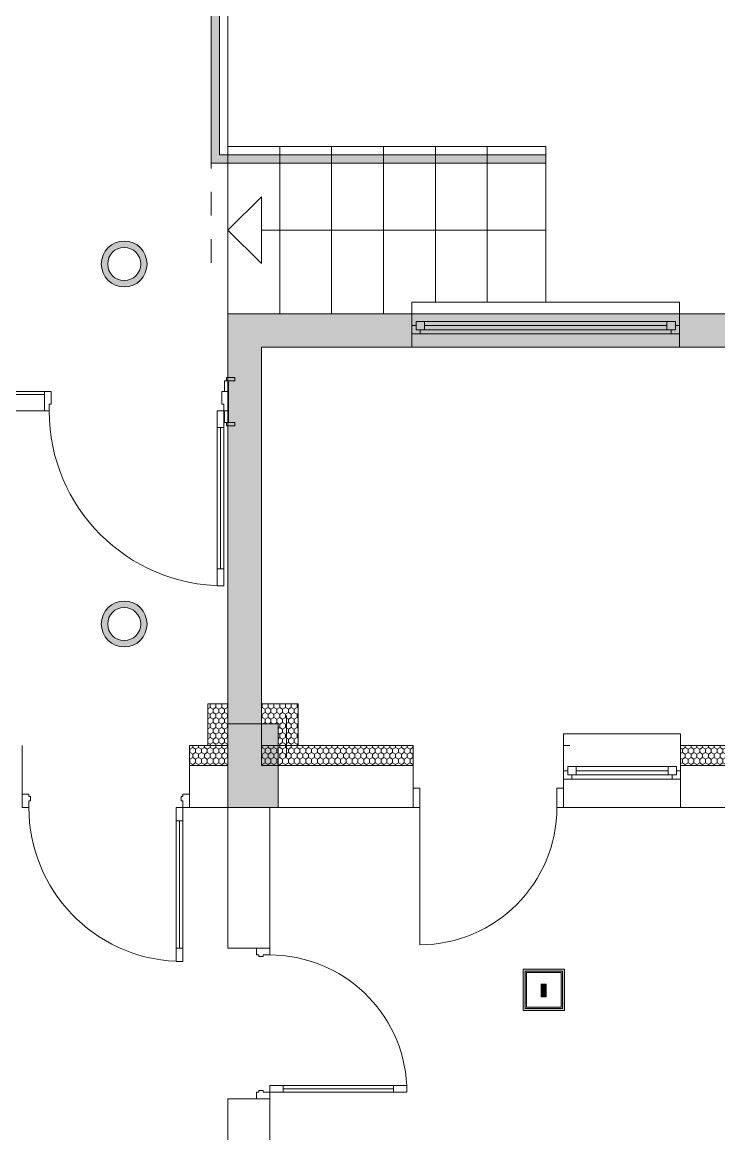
# Model space of a CAD drawing. Header units: millimetres. Extents: x 2791058 to 2855058, y -67651 to -26651.
# Drawn here: x 2824186 to 2828351, y -47022 to -40380 of the extents above; entities that cross this region are included whole.
import ezdxf

# ---------------------------------------------------------------- set-up
doc = ezdxf.new("R2010")
doc.units = ezdxf.units.MM
doc.header["$MEASUREMENT"] = 0
doc.linetypes.add('Dashed', pattern=[282.222223, 141.111112, -141.111112])
for name, color, linetype, lineweight in [('00E-Ndriqimi elektrike_Pen_No__6', 5, 'Continuous', 0), ('00E-Ndriqimi elektrike_Pen_No__60', 230, 'Continuous', 0), ('0_muret e jashtme_Pen_No__19', 255, 'Continuous', 0), ('Exterior walls_Pen_No__1', 7, 'Continuous', 0), ('Exterior walls_Pen_No__19', 255, 'Continuous', 0), ('Structural - Bearing_Pen_No__19', 255, 'Continuous', 0), ('Structural - Bearing_Pen_No__6', 5, 'Continuous', 0)]:
    doc.layers.add(name, color=color, linetype=linetype, lineweight=lineweight)
doc.layers.add('0_muret e jashtme', color=7, linetype='Continuous')
doc.layers.add('Shell - Roof', color=7, linetype='Continuous')
for name, color, linetype, lineweight, true_color in [('0_muret e jashtme_Pen_No__82', 7, 'Continuous', 0, 0xaaaaaa), ('ARCHICAD Doors_Pen_No__82', 7, 'Continuous', 0, 0xaaaaaa), ('ARCHICAD Windows_Pen_No__82', 7, 'Continuous', 0, 0xaaaaaa), ('Shell - Roof_Pen_No__82', 7, 'Continuous', 0, 0xaaaaaa), ('Structural - Bearing_Pen_No__82', 7, 'Continuous', 0, 0xaaaaaa)]:
    doc.layers.add(name, color=color, linetype=linetype, lineweight=lineweight, true_color=true_color)
pattern_1 = [(90, (2247653.822, -76424.967), (-34.6410162, 0), [20, -40]), (90, (2247636.502, -76394.967), (-34.6410162, 0), [20, -40]), (150, (2247653.822, -76404.967), (17.320508, 30), [20, -40]), (150, (2247619.18, -76404.967), (17.320508, 30), [20, -40]), (210, (2247653.822, -76424.967), (-17.320508, 30), [20, -40]), (210, (2247619.18, -76424.967), (-17.320508, 30), [20, -40])]

# ---------------------------------------------------------------- blocks, each defined once
blk = doc.blocks.new('Window 22_3')
at = {"layer": 'ARCHICAD Windows_Pen_No__82', "color": 253, "linetype": 'Continuous', "lineweight": 0, "true_color": 0xaaaaaa}
for p, q in [((-350, 150), (-350, 220)), ((-350, 220), (350, 220)), ((350, 220), (350, 150)), ((-350, 150), (-350, 30)), ((350, 150), (350, 30)), ((-350, 30), (-350, 0)), ((-350, 0), (-325, 0)), ((-350, 0), (-350, -50)), ((-350, 0), (-350, -50)), ((-325, 25), (-275, 25)), ((-325, -25), (-325, 25)), ((-325, 0), (-325, -25)), ((-275, 25), (275, 25)), ((-275, 25), (-275, -25)), ((-275, 25), (275, 25)), ((-275, 0), (275, 0)), ((275, -25), (275, 25)), ((275, 25), (325, 25)), ((325, 25), (325, -25)), ((325, -25), (325, 0)), ((325, 0), (350, 0)), ((350, 30), (350, 0)), ((350, 0), (350, -50)), ((350, 0), (350, -50)), ((-300, -50), (-350, -50)), ((-350, -50), (-350, -220)), ((-325, -25), (-300, -25)), ((-275, -25), (-325, -25)), ((-300, -25), (-300, -50)), ((300, -50), (-300, -50)), ((275, -25), (-275, -25)), ((325, -25), (275, -25)), ((300, -50), (300, -25)), ((300, -25), (325, -25)), ((350, -50), (300, -50)), ((350, -50), (350, -220)), ((-350, -220), (350, -220))]:
    blk.add_line(p, q, dxfattribs=at)
blk = doc.blocks.new('Door 22')
at = {"layer": 'ARCHICAD Doors_Pen_No__82', "color": 253, "linetype": 'Continuous', "lineweight": 0, "true_color": 0xaaaaaa}
for p, q in [((410, 0), (410, 820)), ((-450, 0), (-487, 0)), ((-450, 0), (-487, 0)), ((-410, 0), (-450, 0)), ((-450, 0), (-450, -115)), ((-450, 0), (-450, -115)), ((-450, 0), (-450, -115)), ((-410, -115), (-410, 0)), ((450, 0), (410, 0)), ((410, 0), (410, -115)), ((450, -115), (450, 0)), ((450, 0), (450, -115)), ((450, 0), (450, -115)), ((450, 0), (487, 0)), ((450, 0), (487, 0)), ((-450, -115), (-410, -115)), ((-450, -115), (-450, -250)), ((-450, -115), (-450, -250)), ((410, -115), (450, -115)), ((450, -115), (450, -250)), ((450, -115), (450, -250)), ((-450, -250), (-450, -370)), ((-450, -250), (-450, -370)), ((450, -250), (450, -370)), ((450, -250), (450, -370)), ((-450, -370), (-487, -370)), ((-450, -370), (-487, -370)), ((450, -370), (487, -370)), ((450, -370), (487, -370))]:
    blk.add_line(p, q, dxfattribs=at)
blk.add_arc((410, 0), 820, 90, 180, dxfattribs=at)
blk = doc.blocks.new('Storefront 22')
at = {"layer": 'ARCHICAD Doors_Pen_No__82', "color": 253, "linetype": 'Continuous', "lineweight": 0, "true_color": 0xaaaaaa}
for p, q in [((420, 840), (420, 920)), ((420, 920), (460, 920)), ((460, 920), (460, 840)), ((420, 840), (440, 840)), ((420, 80), (420, 840)), ((460, 840), (420, 840)), ((440, 840), (460, 840)), ((440, 80), (440, 840)), ((440, 840), (440, 80)), ((440, 840), (440, 80)), ((460, 840), (460, 80)), ((440, 80), (420, 80)), ((420, 0), (420, 80)), ((420, 80), (460, 80)), ((460, 80), (440, 80)), ((460, 80), (460, 0)), ((-500, 0), (-500, -80)), ((-460, 0), (-500, 0)), ((-500, 0), (-500, -80)), ((-500, 0), (-500, -80)), ((-460, -40), (-460, 0)), ((460, 0), (420, 0)), ((460, 0), (460, -40)), ((500, 0), (460, 0)), ((500, -80), (500, 0)), ((500, 0), (500, -80)), ((500, 0), (500, -80)), ((-450, -40), (-460, -40)), ((-460, -80), (-460, -65.4)), ((-460, -65.4), (-450, -65.4)), ((-450, -65.4), (-450, -40)), ((460, -40), (450, -40)), ((450, -40), (450, -65.4)), ((450, -65.4), (460, -65.4)), ((460, -65.4), (460, -80)), ((-500, -80), (-460, -80)), ((-500, -80), (-500, -250)), ((460, -80), (500, -80)), ((500, -80), (500, -250)), ((-500, -250), (-500, -370)), ((500, -250), (500, -370))]:
    blk.add_line(p, q, dxfattribs=at)
blk.add_arc((460, 0), 920, 92.49191, 180, dxfattribs=at)
blk = doc.blocks.new('Wall_3', base_point=(2836616.5, -45072.7))
at = {"layer": '0_muret e jashtme_Pen_No__82', "linetype": 'Continuous', "lineweight": 0, "true_color": 0xaaaaaa}
h = blk.add_hatch(dxfattribs=at)
h.set_pattern_fill('Styrofoam_SM_Insulation', color=253, style=0, pattern_type=2)
h.set_pattern_definition(pattern_1)
h.paths.add_polyline_path([(2825186.5, -44702.7), (2825186.5, -44822.7), (2825416.5, -44822.7), (2825416.5, -44702.7)])
h = blk.add_hatch(dxfattribs=at)
h.set_pattern_fill('Styrofoam_SM_Insulation', color=253, style=0, pattern_type=2)
h.set_pattern_definition(pattern_1)
h.paths.add_polyline_path([(2825616.5, -44822.7), (2826523.2, -44822.7), (2826523.2, -44702.7), (2825616.5, -44702.7)])
h = blk.add_hatch(dxfattribs=at)
h.set_pattern_fill('Styrofoam_SM_Insulation', color=253, style=0, pattern_type=2)
h.set_pattern_definition(pattern_1)
h.paths.add_polyline_path([(2828123.2, -44822.7), (2829116.5, -44822.7), (2829116.5, -44702.7), (2828123.2, -44702.7)])
at = {"layer": '0_muret e jashtme_Pen_No__82', "color": 253, "linetype": 'Continuous', "lineweight": 0, "true_color": 0xaaaaaa}
for p, q in [((2824186.5, -44822.7), (2824186.5, -44702.7)), ((2825186.5, -44822.7), (2825186.5, -44702.7)), ((2825416.5, -44702.7), (2825416.5, -44822.7)), ((2825616.5, -44822.7), (2825616.5, -44702.7)), ((2826523.2, -44702.7), (2826486.2, -44702.7)), ((2826523.2, -44822.7), (2826523.2, -44702.7)), ((2828123.2, -44702.7), (2828123.2, -44822.7)), ((2824186.5, -44992.7), (2824186.5, -44822.7)), ((2825416.5, -44822.7), (2825186.5, -44822.7)), ((2825186.5, -44992.7), (2825186.5, -44822.7)), ((2826523.2, -44822.7), (2825616.5, -44822.7)), ((2826523.2, -44957.7), (2826523.2, -44822.7)), ((2829116.5, -44822.7), (2828123.2, -44822.7)), ((2828123.2, -44822.7), (2828123.2, -44852.7)), ((2828123.2, -44852.7), (2828123.2, -44902.7)), ((2826523.2, -45072.7), (2826523.2, -44957.7)), ((2828123.2, -44902.7), (2828123.2, -45072.7)), ((2824186.5, -45072.7), (2824186.5, -44992.7)), ((2825186.5, -45072.7), (2825186.5, -44992.7)), ((2826523.2, -45072.7), (2826486.2, -45072.7))]:
    blk.add_line(p, q, dxfattribs=at)
at = {"layer": '0_muret e jashtme_Pen_No__82', "color": 253, "linetype": 'Continuous', "lineweight": 0, "true_color": 0xaaaaaa, "flags": 128}
for points in [[(2825416.5, -44702.7), (2825186.5, -44702.7)], [(2826523.2, -44702.7), (2825616.5, -44702.7)], [(2829116.5, -44702.7), (2828123.2, -44702.7)], [(2825186.5, -45072.7), (2825416.5, -45072.7)], [(2825666.5, -45072.7), (2826523.2, -45072.7)], [(2828123.2, -45072.7), (2829066.5, -45072.7)]]:
    blk.add_lwpolyline(points, dxfattribs=at)
at = {"layer": 'ARCHICAD Doors_Pen_No__82', "color": 253, "linetype": 'Continuous', "lineweight": 0, "true_color": 0xaaaaaa, "xscale": -1, "zscale": 1000, "rotation": 180}
blk.add_blockref('Storefront 22', (2824686.5, -45072.7), dxfattribs=at)
at = {"layer": 'ARCHICAD Doors_Pen_No__82', "color": 253, "linetype": 'Continuous', "lineweight": 0, "true_color": 0xaaaaaa, "zscale": 1000, "rotation": 180}
blk.add_blockref('Door 22', (2826973.2, -45072.7), dxfattribs=at)
at = {"layer": 'ARCHICAD Windows_Pen_No__82', "color": 253, "linetype": 'Continuous', "lineweight": 0, "true_color": 0xaaaaaa, "zscale": 1000}
blk.add_blockref('Window 22_3', (2827773.2, -44852.7), dxfattribs=at)
blk = doc.blocks.new('Storefront 22_2')
at = {"layer": 'ARCHICAD Doors_Pen_No__82', "color": 253, "linetype": 'Continuous', "lineweight": 0, "true_color": 0xaaaaaa}
for p, q in [((370, 740), (370, 820)), ((370, 820), (410, 820)), ((410, 820), (410, 740)), ((370, 740), (390, 740)), ((370, 80), (370, 740)), ((410, 740), (370, 740)), ((390, 740), (410, 740)), ((390, 80), (390, 740)), ((390, 740), (390, 80)), ((390, 740), (390, 80)), ((410, 740), (410, 80)), ((390, 80), (370, 80)), ((370, 0), (370, 80)), ((370, 80), (410, 80)), ((410, 80), (390, 80)), ((410, 80), (410, 0)), ((-450, 0), (-450, -80)), ((-410, 0), (-450, 0)), ((-450, 0), (-450, -80)), ((-450, 0), (-450, -80)), ((-410, -40), (-410, 0)), ((410, 0), (370, 0)), ((410, 0), (410, -40)), ((450, 0), (410, 0)), ((450, -80), (450, 0)), ((450, 0), (450, -80)), ((450, 0), (450, -80)), ((-400, -40), (-410, -40)), ((-410, -80), (-410, -65.4)), ((-410, -65.4), (-400, -65.4)), ((-400, -65.4), (-400, -40)), ((410, -40), (400, -40)), ((400, -40), (400, -65.4)), ((400, -65.4), (410, -65.4)), ((410, -65.4), (410, -80)), ((-450, -80), (-410, -80)), ((-450, -80), (-450, -250)), ((410, -80), (450, -80)), ((450, -80), (450, -250))]:
    blk.add_line(p, q, dxfattribs=at)
blk.add_arc((410, 0), 820, 92.79603, 180, dxfattribs=at)
blk = doc.blocks.new('Wall_6', base_point=(2825666.5, -45072.7))
at = {"layer": '0_muret e jashtme_Pen_No__82', "color": 253, "linetype": 'Continuous', "lineweight": 0, "true_color": 0xaaaaaa}
for p, q in [((2825586.5, -45914), (2825416.5, -45914)), ((2825666.5, -45914), (2825586.5, -45914)), ((2825586.5, -46814), (2825416.5, -46814)), ((2825666.5, -46814), (2825586.5, -46814))]:
    blk.add_line(p, q, dxfattribs=at)
at = {"layer": '0_muret e jashtme_Pen_No__82', "color": 253, "linetype": 'Continuous', "lineweight": 0, "true_color": 0xaaaaaa, "flags": 128}
for points in [[(2825416.5, -45072.7), (2825416.5, -45914)], [(2825666.5, -45914), (2825666.5, -45072.7)], [(2825416.5, -46814), (2825416.5, -48722.7)], [(2825666.5, -47072.7), (2825666.5, -46814)], [(2825666.5, -48722.7), (2825666.5, -47272.7)], [(2825416.5, -48972.7), (2825416.5, -50673.1)], [(2825666.5, -50673.1), (2825666.5, -48972.7)]]:
    blk.add_lwpolyline(points, dxfattribs=at)
at = {"layer": 'ARCHICAD Doors_Pen_No__82', "color": 253, "linetype": 'Continuous', "lineweight": 0, "true_color": 0xaaaaaa, "zscale": 1000, "rotation": 270}
blk.add_blockref('Storefront 22_2', (2825666.5, -46364), dxfattribs=at)
blk = doc.blocks.new('Window 22_10')
at = {"layer": 'ARCHICAD Windows_Pen_No__82', "color": 253, "linetype": 'Continuous', "lineweight": 0, "true_color": 0xaaaaaa}
for p, q in [((-800, 70), (-800, 140)), ((-800, 140), (800, 140)), ((800, 140), (800, 70)), ((-800, 70), (-800, 0)), ((800, 70), (800, 0)), ((-800, 0), (-775, 0)), ((-800, 0), (-800, -50)), ((-800, 0), (-800, -50)), ((-775, 25), (-725, 25)), ((-775, -25), (-775, 25)), ((-775, 0), (-775, -25)), ((-725, 25), (725, 25)), ((-725, 25), (-725, -25)), ((-725, 25), (725, 25)), ((-725, 0), (725, 0)), ((725, -25), (725, 25)), ((725, 25), (775, 25)), ((775, 25), (775, -25)), ((775, -25), (775, 0)), ((775, 0), (800, 0)), ((800, 0), (800, -50)), ((800, 0), (800, -50)), ((-750, -50), (-800, -50)), ((-800, -50), (-800, -130)), ((-775, -25), (-750, -25)), ((-725, -25), (-775, -25)), ((-750, -25), (-750, -50)), ((750, -50), (-750, -50)), ((725, -25), (-725, -25)), ((775, -25), (725, -25)), ((750, -50), (750, -25)), ((750, -25), (775, -25)), ((800, -50), (750, -50)), ((800, -50), (800, -130)), ((-800, -130), (800, -130))]:
    blk.add_line(p, q, dxfattribs=at)
blk = doc.blocks.new('Wall_43', base_point=(2836766.5, -42322.7))
at = {"layer": '0_muret e jashtme_Pen_No__82', "color": 253, "linetype": 'Continuous', "lineweight": 0, "true_color": 0xaaaaaa}
for p, q in [((2826516.5, -42122.7), (2826516.5, -42192.7)), ((2828116.5, -42122.7), (2828116.5, -42192.7)), ((2826516.5, -42192.7), (2826516.5, -42242.7)), ((2826516.5, -42242.7), (2826516.5, -42322.7)), ((2828116.5, -42192.7), (2828116.5, -42242.7)), ((2828116.5, -42242.7), (2828116.5, -42322.7))]:
    blk.add_line(p, q, dxfattribs=at)
at = {"layer": '0_muret e jashtme_Pen_No__82', "color": 253, "linetype": 'Continuous', "lineweight": 0, "true_color": 0xaaaaaa, "flags": 128}
for points in [[(2826516.5, -42122.7), (2825416.5, -42122.7)], [(2825416.5, -42122.7), (2825416.5, -42322.7)], [(2832816.5, -42122.7), (2828116.5, -42122.7)], [(2825616.5, -42322.7), (2826516.5, -42322.7)], [(2828116.5, -42322.7), (2829116.5, -42322.7)]]:
    blk.add_lwpolyline(points, dxfattribs=at)
at = {"layer": 'ARCHICAD Windows_Pen_No__82', "color": 253, "linetype": 'Continuous', "lineweight": 0, "true_color": 0xaaaaaa, "xscale": -1, "zscale": 1000}
blk.add_blockref('Window 22_10', (2827316.5, -42192.7), dxfattribs=at)
blk = doc.blocks.new('Wall_46', base_point=(2825616.5, -42322.7))
at = {"layer": '0_muret e jashtme_Pen_No__82', "color": 253, "linetype": 'Continuous', "lineweight": 0, "true_color": 0xaaaaaa}
for p, q in [((2825416.5, -44702.7), (2825416.5, -44822.7)), ((2825616.5, -44822.7), (2825616.5, -44702.7))]:
    blk.add_line(p, q, dxfattribs=at)
at = {"layer": '0_muret e jashtme_Pen_No__82', "color": 253, "linetype": 'Continuous', "lineweight": 0, "true_color": 0xaaaaaa, "flags": 128}
for points in [[(2825416.5, -42322.7), (2825416.5, -42522.7)], [(2825616.5, -44702.7), (2825616.5, -42322.7)], [(2825416.5, -42772.7), (2825416.5, -44702.7)]]:
    blk.add_lwpolyline(points, dxfattribs=at)
blk = doc.blocks.new('Door with Sidelight on Side 2 22_3')
at = {"layer": 'ARCHICAD Doors_Pen_No__82', "color": 253, "linetype": 'Continuous', "lineweight": 0, "true_color": 0xaaaaaa}
for p, q in [((632, 944.7), (632, 1044.7)), ((632, 1044.7), (672, 1044.7)), ((672, 1044.7), (672, 944.7)), ((632, 944.7), (652, 944.7)), ((632, 100), (632, 944.7)), ((672, 944.7), (632, 944.7)), ((652, 944.7), (672, 944.7)), ((652, 100), (652, 944.7)), ((652, 944.7), (652, 100)), ((652, 944.7), (652, 100)), ((672, 944.7), (672, 100)), ((-737, 70), (-737, 89)), ((-737, 89), (-687, 89)), ((-687, 70), (-737, 70)), ((-700, 70), (-737, 70)), ((-700, 70), (-737, 70)), ((-700, 0), (-700, 70)), ((-700, 70), (-675, 70)), ((-700, 70), (-700, 0)), ((-700, 70), (-700, 0)), ((-700, 70), (-700, 0)), ((-687, 89), (-687, 70)), ((-675, 70), (-675, 0)), ((652, 100), (632, 100)), ((632, 0), (632, 100)), ((632, 100), (672, 100)), ((672, 100), (652, 100)), ((672, 100), (672, 0)), ((675, 0), (675, 70)), ((675, 70), (700, 70)), ((687, 89), (737, 89)), ((687, 70), (687, 89)), ((737, 70), (687, 70)), ((700, 70), (700, 0)), ((700, 70), (700, 0)), ((700, 70), (700, 0)), ((700, 70), (700, 0)), ((700, 70), (737, 70)), ((700, 70), (737, 70)), ((737, 89), (737, 70)), ((-675, 0), (-700, 0)), ((-660, 0), (-700, 0)), ((-700, 0), (-700, -115)), ((-700, 0), (-700, -115)), ((-700, 0), (-700, -115)), ((-660, 0), (-400.7, 0)), ((-660, -115), (-660, 0)), ((-660, -115), (-660, 0)), ((-400.7, 0), (-660, 0)), ((-400.7, 0), (-400.7, -115)), ((-372.7, 0), (-400.7, 0)), ((-400.7, 0), (-400.7, -115)), ((-372.7, -40), (-372.7, 0)), ((672, 0), (632, 0)), ((700, 0), (672, 0)), ((672, 0), (672, -40)), ((700, 0), (675, 0)), ((700, -115), (700, 0)), ((700, 0), (700, -115)), ((700, 0), (700, -115)), ((-360.7, -40), (-372.7, -40)), ((-360.7, -115), (-360.7, -40)), ((672, -40), (660, -40)), ((660, -40), (660, -115)), ((-700, -180), (-700, -115)), ((-700, -115), (-675, -115)), ((-700, -115), (-660, -115)), ((-700, -115), (-700, -180)), ((-700, -115), (-700, -180)), ((-675, -115), (-675, -180)), ((-660, -97), (-400.7, -97)), ((-400.7, -115), (-660, -115)), ((-400.7, -115), (-360.7, -115)), ((660, -115), (700, -115)), ((675, -180), (675, -115)), ((675, -115), (700, -115)), ((700, -115), (700, -180)), ((700, -115), (700, -180)), ((700, -115), (700, -180)), ((-737, -199), (-737, -180)), ((-737, -180), (-687, -180)), ((-700, -180), (-737, -180)), ((-700, -180), (-737, -180)), ((-687, -199), (-737, -199)), ((-675, -180), (-700, -180)), ((-687, -180), (-687, -199)), ((700, -180), (675, -180)), ((687, -180), (737, -180)), ((687, -199), (687, -180)), ((737, -199), (687, -199)), ((700, -180), (737, -180)), ((700, -180), (737, -180)), ((737, -180), (737, -199))]:
    blk.add_line(p, q, dxfattribs=at)
blk.add_arc((672, 0), 1044.7, 90, 180, dxfattribs=at)
blk = doc.blocks.new('Wall_49', base_point=(2825616.5, -42772.7))
at = {"layer": '0_muret e jashtme_Pen_No__82', "color": 253, "linetype": 'Continuous', "lineweight": 0, "true_color": 0xaaaaaa}
for p, q in [((2824020.2, -42522.7), (2823983.2, -42522.7)), ((2824020.2, -42587.7), (2824020.2, -42522.7)), ((2825420.2, -42522.7), (2825457.2, -42522.7)), ((2825420.2, -42587.7), (2825420.2, -42522.7)), ((2824020.2, -42702.7), (2824020.2, -42587.7)), ((2825420.2, -42702.7), (2825420.2, -42587.7)), ((2824020.2, -42772.7), (2824020.2, -42702.7)), ((2824020.2, -42772.7), (2824020.2, -42702.7)), ((2825420.2, -42772.7), (2825420.2, -42702.7)), ((2825420.2, -42772.7), (2825420.2, -42702.7)), ((2824020.2, -42772.7), (2823983.2, -42772.7)), ((2825420.2, -42772.7), (2825457.2, -42772.7))]:
    blk.add_line(p, q, dxfattribs=at)
at = {"layer": '0_muret e jashtme_Pen_No__82', "color": 253, "linetype": 'Continuous', "lineweight": 0, "true_color": 0xaaaaaa, "flags": 128}
for points in [[(2824020.2, -42522.7), (2824016.5, -42522.7)], [(2824016.5, -42772.7), (2824020.2, -42772.7)]]:
    blk.add_lwpolyline(points, dxfattribs=at)
at = {"layer": 'ARCHICAD Doors_Pen_No__82', "color": 253, "linetype": 'Continuous', "lineweight": 0, "true_color": 0xaaaaaa, "xscale": -1, "zscale": 1000, "rotation": 180}
blk.add_blockref('Door with Sidelight on Side 2 22_3', (2824720.2, -42702.7), dxfattribs=at)
blk = doc.blocks.new('Line_4', base_point=(2827316.5, -41622.7))
at = {"layer": 'Shell - Roof_Pen_No__82', "color": 253, "linetype": 'Continuous', "lineweight": 0, "true_color": 0xaaaaaa}
for p, q in [((2825416.5, -41622.7), (2825616.5, -41422.7)), ((2825616.5, -41422.7), (2825616.5, -41822.7)), ((2825416.5, -41622.7), (2825616.5, -41822.7)), ((2827316.5, -41622.7), (2825616.5, -41622.7))]:
    blk.add_line(p, q, dxfattribs=at)

msp = doc.modelspace()

# ---------------------------------------------------------------- hatches: boundary and pattern name
at = {"layer": '00E-Ndriqimi elektrike_Pen_No__60', "linetype": 'Continuous', "lineweight": 0}
h = msp.add_hatch(color=230, dxfattribs=at)
h.paths.add_polyline_path([(2824659, -41825.1, 1.000002), (2824933.2, -41825.1, 1)])
h.paths.add_polyline_path([(2824697.4, -41825.1, -1.000002), (2824894.8, -41825.1, -1)], flags=0)
h = msp.add_hatch(color=230, dxfattribs=at)
h.paths.add_polyline_path([(2824659, -43976.4, 1.000002), (2824933.2, -43976.4, 1)])
h.paths.add_polyline_path([(2824697.4, -43976.4, -1.000002), (2824894.8, -43976.4, -1)], flags=0)
at = {"layer": '0_muret e jashtme_Pen_No__19', "linetype": 'Continuous', "lineweight": 0}
msp.add_hatch(color=255, dxfattribs=at).paths.add_polyline_path([(2825416.5, -45072.7), (2825416.5, -44572.7), (2825716.5, -44572.7), (2825716.5, -45072.7)])
at = {"layer": '0_muret e jashtme_Pen_No__82', "linetype": 'Continuous', "lineweight": 0, "true_color": 0xaaaaaa}
h = msp.add_hatch(dxfattribs=at)
h.set_pattern_fill('Styrofoam_SM_Insulation', color=253, style=0, pattern_type=2)
h.set_pattern_definition(pattern_1)
h.paths.add_polyline_path([(2825296.5, -44702.7), (2825416.5, -44702.7), (2825416.5, -44572.7), (2825416.5, -44452.7), (2825296.5, -44452.7)])
h = msp.add_hatch(dxfattribs=at)
h.set_pattern_fill('Styrofoam_SM_Insulation', color=253, style=0, pattern_type=2)
h.set_pattern_definition(pattern_1)
h.paths.add_polyline_path([(2825616.5, -44572.7), (2825716.5, -44572.7), (2825716.5, -44702.7), (2825836.5, -44702.7), (2825836.5, -44452.7), (2825616.5, -44452.7)])
at = {"layer": 'Exterior walls_Pen_No__19', "linetype": 'Continuous', "lineweight": 0}
msp.add_hatch(color=255, dxfattribs=at).paths.add_polyline_path([(2832616.5, -42122.7), (2825416.5, -42122.7), (2825416.5, -44572.7), (2825616.5, -44572.7), (2825616.5, -42322.7), (2829116.5, -42322.7), (2829116.5, -44572.7), (2829316.5, -44572.7), (2829316.5, -42322.7), (2832616.5, -42322.7), (2832616.5, -44572.7), (2832816.5, -44572.7), (2832816.5, -42322.7), (2835766.5, -42322.7), (2835766.5, -42122.7), (2832816.5, -42122.7)])
at = {"layer": 'Structural - Bearing_Pen_No__19', "linetype": 'Continuous', "lineweight": 0}
msp.add_hatch(color=255, dxfattribs=at).paths.add_polyline_path([(2825316.5, -41222.7), (2825316.5, -39422.7), (2821366.5, -39422.7), (2821366.5, -39372.7), (2825366.5, -39372.7), (2825366.5, -41172.7), (2827316.5, -41172.7), (2827316.5, -41222.7)])
at = {"layer": 'Structural - Bearing_Pen_No__6', "linetype": 'Continuous', "lineweight": 0}
h = msp.add_hatch(color=5, dxfattribs=at)
h.paths.add_polyline_path([(2827181.4, -46286.4), (2827428.9, -46286.4), (2827428.9, -46038.9), (2827181.4, -46038.9)])
h.paths.add_polyline_path([(2827201.6, -46266.3), (2827408.8, -46266.3), (2827408.8, -46059.1), (2827201.6, -46059.1)], flags=0)
msp.add_hatch(color=5, dxfattribs=at).paths.add_polyline_path([(2827318.5, -46203.3), (2827318.5, -46129.1), (2827289.1, -46129.1), (2827289.1, -46203.3)])

# ---------------------------------------------------------------- linework, layer by layer
at = {"layer": '00E-Ndriqimi elektrike_Pen_No__6', "color": 5, "linetype": 'Continuous', "lineweight": 0}
for points in [[(2827428.9, -46038.9), (2827181.4, -46038.9), (2827181.4, -46286.4), (2827428.9, -46286.4)], [(2827416.2, -46051.7), (2827194.2, -46051.7), (2827194.2, -46273.7), (2827416.2, -46273.7)]]:
    msp.add_lwpolyline(points, close=True, dxfattribs=at)
at = {"layer": '00E-Ndriqimi elektrike_Pen_No__60', "color": 230, "linetype": 'Continuous', "lineweight": 0}
for centre, radius in [((2824796.1, -41825.1), 137.1), ((2824796.1, -41825.1), 98.7), ((2824796.1, -43976.4), 137.1), ((2824796.1, -43976.4), 98.7)]:
    msp.add_circle(centre, radius, dxfattribs=at)
at = {"layer": '0_muret e jashtme_Pen_No__82', "color": 253, "linetype": 'Continuous', "lineweight": 0, "true_color": 0xaaaaaa, "flags": 128}
for points in [[(2825296.5, -44702.7), (2825416.5, -44702.7), (2825416.5, -44572.7), (2825416.5, -44452.7), (2825296.5, -44452.7)], [(2825616.5, -44572.7), (2825716.5, -44572.7), (2825716.5, -44702.7), (2825836.5, -44702.7), (2825836.5, -44452.7), (2825616.5, -44452.7)], [(2825416.5, -45072.7), (2825416.5, -44572.7), (2825716.5, -44572.7), (2825716.5, -45072.7)]]:
    msp.add_lwpolyline(points, close=True, dxfattribs=at)
at = {"layer": 'Exterior walls_Pen_No__1', "color": 7, "linetype": 'Continuous', "lineweight": 0, "flags": 128}
msp.add_lwpolyline([(2832616.5, -42122.7), (2825416.5, -42122.7), (2825416.5, -44572.7), (2825616.5, -44572.7), (2825616.5, -42322.7), (2829116.5, -42322.7), (2829116.5, -44572.7), (2829316.5, -44572.7), (2829316.5, -42322.7), (2832616.5, -42322.7), (2832616.5, -44572.7), (2832816.5, -44572.7), (2832816.5, -42322.7), (2835766.5, -42322.7), (2835766.5, -42122.7), (2832816.5, -42122.7)], close=True, dxfattribs=at)
at = {"layer": 'Shell - Roof_Pen_No__82', "color": 253, "linetype": 'Continuous', "lineweight": 0, "true_color": 0xaaaaaa}
for p, q in [((2825416.5, -39322.7), (2825416.5, -42122.7)), ((2827316.5, -41122.7), (2825416.5, -41122.7)), ((2825726.5, -42122.7), (2825726.5, -41122.7)), ((2826036.5, -42122.7), (2826036.5, -41122.7)), ((2826346.5, -42122.7), (2826346.5, -41122.7)), ((2826656.5, -42052.7), (2826656.5, -41122.7)), ((2826966.5, -42052.7), (2826966.5, -41122.7)), ((2827316.5, -42052.7), (2827316.5, -41122.7)), ((2825766.5, -44522.7), (2825766.5, -44772.7))]:
    msp.add_line(p, q, dxfattribs=at)
at = {"layer": 'Shell - Roof_Pen_No__82', "color": 253, "linetype": 'Dashed', "lineweight": 0, "true_color": 0xaaaaaa}
msp.add_line((2825316.5, -41817.9), (2825316.5, -41122.7), dxfattribs=at)
at = {"layer": 'Structural - Bearing_Pen_No__6', "color": 5, "linetype": 'Continuous', "lineweight": 0, "flags": 128}
for points in [[(2827181.4, -46286.4), (2827428.9, -46286.4), (2827428.9, -46038.9), (2827181.4, -46038.9)], [(2827201.6, -46266.3), (2827408.8, -46266.3), (2827408.8, -46059.1), (2827201.6, -46059.1)], [(2827318.5, -46203.3), (2827318.5, -46129.1), (2827289.1, -46129.1), (2827289.1, -46203.3)]]:
    msp.add_lwpolyline(points, close=True, dxfattribs=at)
at = {"layer": 'Structural - Bearing_Pen_No__82', "color": 253, "linetype": 'Continuous', "lineweight": 0, "true_color": 0xaaaaaa, "flags": 128}
msp.add_lwpolyline([(2825316.5, -41222.7), (2825316.5, -39422.7), (2821366.5, -39422.7), (2821366.5, -39372.7), (2825366.5, -39372.7), (2825366.5, -41172.7), (2827316.5, -41172.7), (2827316.5, -41222.7)], close=True, dxfattribs=at)

# ---------------------------------------------------------------- block references
at = {"layer": '0_muret e jashtme', "color": 7, "lineweight": 0}
for name, p in [('Wall_43', (2836766.5, -42322.7)), ('Wall_46', (2825616.5, -42322.7)), ('Wall_49', (2825616.5, -42772.7)), ('Wall_3', (2836616.5, -45072.7)), ('Wall_6', (2825666.5, -45072.7))]:
    msp.add_blockref(name, p, dxfattribs=at)
at = {"layer": 'Shell - Roof', "color": 253, "linetype": 'Continuous', "lineweight": 0, "true_color": 0xaaaaaa}
msp.add_blockref('Line_4', (2827316.5, -41622.7), dxfattribs=at)

doc.saveas('drawing.dxf')
